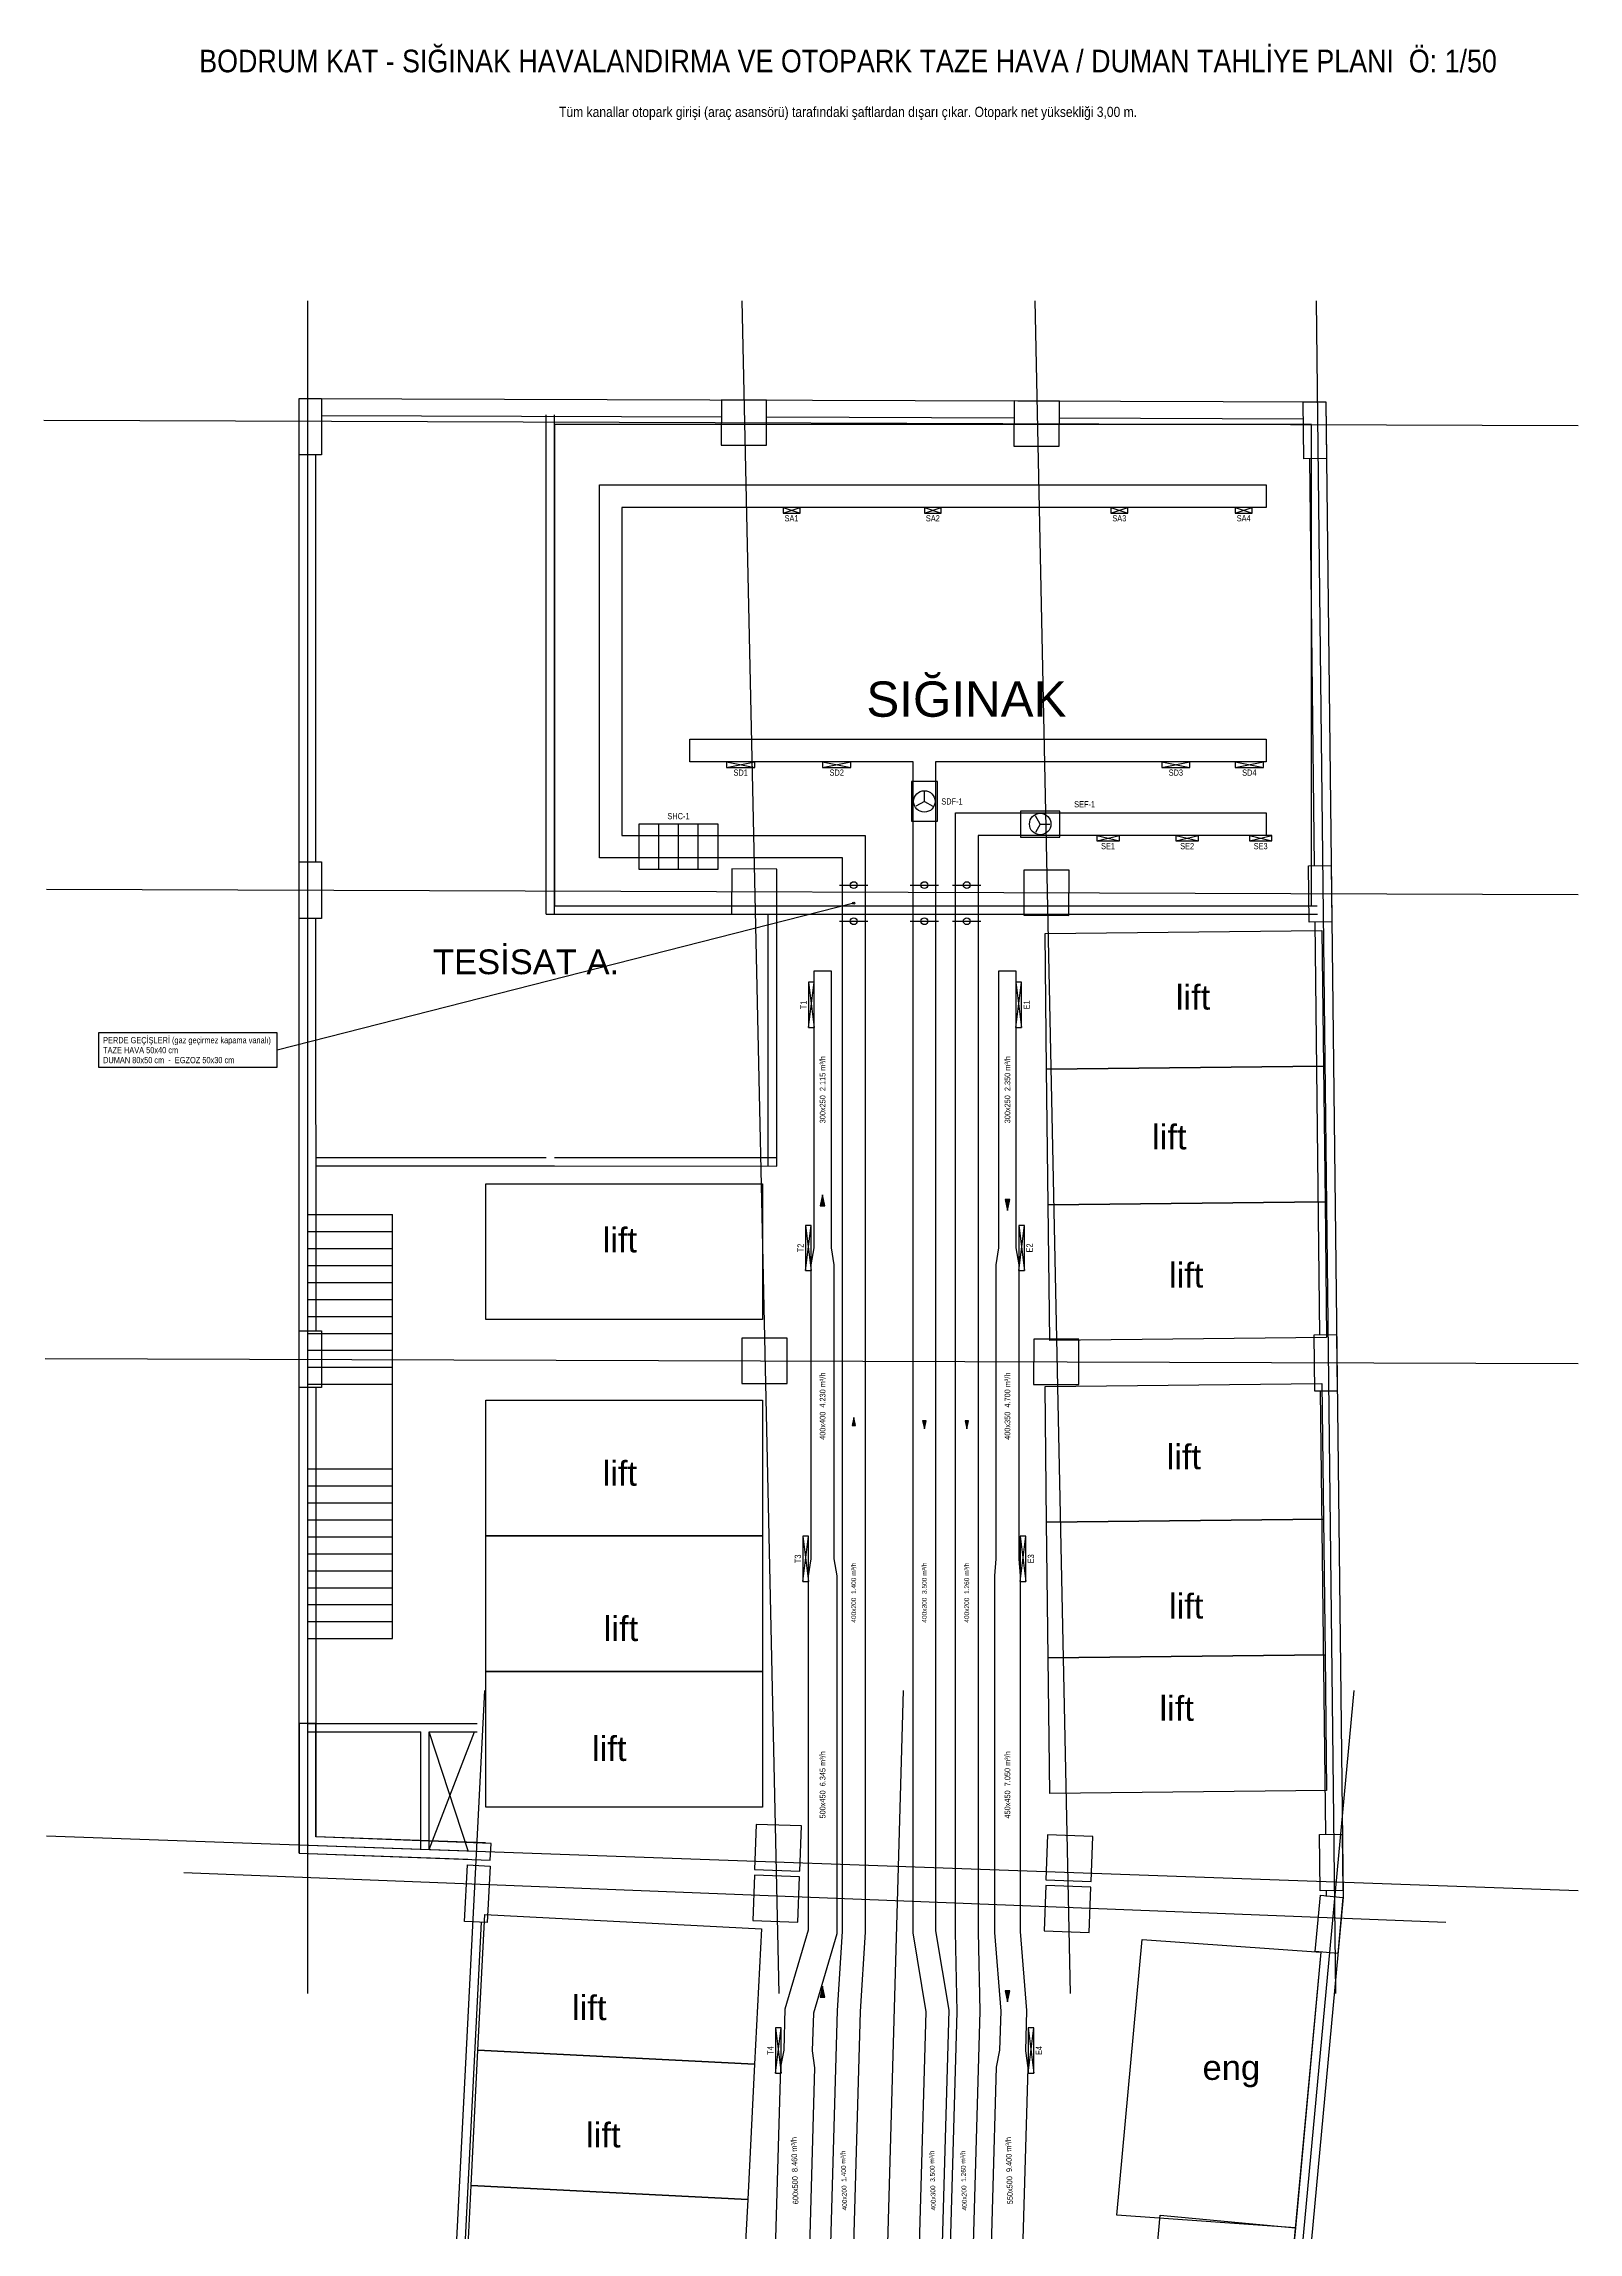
# Model space of a CAD drawing. Header units: centimetres. Extents: x 563280 to 568592, y 4516197 to 4524031.
# Drawn here: x 565877 to 568592, y 4520159 to 4524031 of the extents above; entities that cross this region are included whole.
import ezdxf
from ezdxf.enums import TextEntityAlignment as Align

# ---------------------------------------------------------------- set-up
doc = ezdxf.new("R2010")
doc.units = ezdxf.units.CM
for name, color, linetype in [('ARC_Duvar', 7, 'Continuous'), ('MTY-WC EZOST-KANALI-Flex', 8, 'Continuous'), ('ROTAS-HVAC-CIHAZ', 2, 'Continuous'), ('ROTAS-HVAC-MENFEZ', 3, 'Continuous'), ('ROTAS-HVAC-OK', 1, 'Continuous'), ('ROTAS-HVAC-OTP-EGZOZ', 1, 'Continuous'), ('ROTAS-HVAC-OTP-TAZE', 5, 'Continuous'), ('ROTAS-HVAC-SIG-DUMAN', 30, 'Continuous'), ('ROTAS-HVAC-SIG-EGZOZ', 6, 'Continuous'), ('ROTAS-HVAC-SIG-TAZE', 4, 'Continuous'), ('ROTAS-HVAC-YAZI', 7, 'Continuous')]:
    doc.layers.add(name, color=color, linetype=linetype)
doc.styles.add('ROTAS', font='arial.ttf')

msp = doc.modelspace()

# ---------------------------------------------------------------- hatches: boundary and pattern name
at = {"layer": 'ROTAS-HVAC-OK'}
for points in [[(567255, 4521994), (567250.8, 4521974.4), (567259.2, 4521974.4)], [(567582, 4521966), (567586.2, 4521985.6), (567577.8, 4521985.6)], [(567310, 4521600), (567307, 4521586), (567313, 4521586)], [(567435, 4521580), (567438, 4521594), (567432, 4521594)], [(567510, 4521580), (567513, 4521594), (567507, 4521594)], [(567255, 4520594), (567250.8, 4520574.4), (567259.2, 4520574.4)], [(567582, 4520566), (567586.2, 4520585.6), (567577.8, 4520585.6)]]:
    msp.add_hatch(color=256, dxfattribs=at).paths.add_polyline_path(points)

# ---------------------------------------------------------------- linework, layer by layer
for p, q in [((566328.6, 4523403), (568145.4, 4523396.9)), ((566328.7, 4520829.1), (566328.6, 4523403)), ((568145.4, 4523396.9), (568175.9, 4520751.2)), ((566368.6, 4523372.9), (567075.8, 4523370.5)), ((568119.7, 4523356.9), (566780.8, 4523356.9)), ((566780.8, 4523356.9), (566780.8, 4522505.5)), ((567155.8, 4523370.2), (567593.8, 4523368.7)), ((567673.8, 4523368.5), (568105.7, 4523367)), ((568119.7, 4522505.5), (568119.7, 4523356.9)), ((566358.6, 4522583), (566358.6, 4523303)), ((568116.6, 4523296.4), (568124.8, 4522576.4)), ((566780.8, 4522505.5), (568119.7, 4522505.5)), ((566358.7, 4521753.1), (566358.6, 4522483)), ((568126, 4522476.4), (568134.4, 4521746.5)), ((566343.9, 4521958.9), (566493.9, 4521958.9)), ((566493.9, 4521208.9), (566493.9, 4521958.9)), ((566343.9, 4521928.9), (566493.9, 4521928.9)), ((566343.9, 4521898.9), (566493.9, 4521898.9)), ((566343.9, 4521868.9), (566493.9, 4521868.9)), ((566343.9, 4521838.9), (566493.9, 4521838.9)), ((566343.9, 4521808.9), (566493.9, 4521808.9)), ((566343.9, 4521808.9), (566493.9, 4521808.9)), ((566343.9, 4521778.9), (566493.9, 4521778.9)), ((566343.9, 4521748.9), (566493.9, 4521748.9)), ((566343.9, 4521718.9), (566493.9, 4521718.9)), ((566343.9, 4521688.9), (566493.9, 4521688.9)), ((566343.9, 4521658.9), (566493.9, 4521658.9)), ((566358.7, 4520858.1), (566358.7, 4521653.1)), ((568135.5, 4521646.5), (568144.6, 4520862.6)), ((566343.9, 4521508.9), (566493.9, 4521508.9)), ((566343.9, 4521478.9), (566493.9, 4521478.9)), ((566343.9, 4521448.9), (566493.9, 4521448.9)), ((566343.9, 4521418.9), (566493.9, 4521418.9)), ((566343.9, 4521388.9), (566493.9, 4521388.9)), ((566343.9, 4521358.9), (566493.9, 4521358.9)), ((566343.9, 4521358.9), (566493.9, 4521358.9)), ((566343.9, 4521328.9), (566493.9, 4521328.9)), ((566343.9, 4521298.9), (566493.9, 4521298.9)), ((566343.9, 4521268.9), (566493.9, 4521268.9)), ((566343.9, 4521238.9), (566493.9, 4521238.9)), ((566343.9, 4521208.9), (566493.9, 4521208.9)), ((566558.9, 4520835.7), (566638.8, 4521043.9)), ((566628.1, 4520833.2), (566558.9, 4521043.9)), ((566658.7, 4520847.3), (566358.7, 4520858.1)), ((566658.6, 4520846.9), (566658.7, 4520847.3)), ((568145.7, 4520762.6), (568145.8, 4520752.4)), ((568175.9, 4520751.2), (567752.9, 4516196.9)), ((566615.1, 4519987.8), (566651.6, 4520707)), ((568136.7, 4520654.2), (568070.2, 4519937.8))]:
    msp.add_line(p, q)
at = {"layer": 'ARC_Duvar'}
for p, q in [((566343.7, 4523575.9), (566343.6, 4520581.2)), ((567112, 4523575.9), (567177.8, 4520581.2)), ((567630.2, 4523575.9), (567692.7, 4520581.2)), ((568128.4, 4523575.7), (568162.7, 4520581)), ((566328.6, 4523403), (566368.6, 4523403)), ((566328.6, 4523303), (566328.6, 4523403)), ((566368.6, 4523403), (566368.6, 4523303)), ((567075.9, 4523400.4), (567075.6, 4523320.4)), ((567155.9, 4523400.1), (567075.9, 4523400.4)), ((567155.6, 4523320.1), (567155.9, 4523400.1)), ((567593.9, 4523398.6), (567593.6, 4523318.6)), ((567673.9, 4523398.4), (567593.9, 4523398.6)), ((567673.6, 4523318.4), (567673.9, 4523398.4)), ((568105.4, 4523396.3), (568145.4, 4523396.8)), ((568106.6, 4523296.3), (568105.4, 4523396.3)), ((568145.4, 4523396.8), (568146.6, 4523296.8)), ((565877, 4523364.5), (568591.9, 4523355.2)), ((566765.8, 4522490.5), (566765.8, 4523373.8)), ((566780.8, 4522490.5), (566780.8, 4523373.7)), ((567075.6, 4523320.4), (567155.6, 4523320.1)), ((567593.6, 4523318.6), (567673.6, 4523318.4)), ((566368.6, 4523303), (566328.6, 4523303)), ((568146.6, 4523296.8), (568106.6, 4523296.3)), ((566328.6, 4522583), (566368.6, 4522583)), ((566328.6, 4522483), (566328.6, 4522583)), ((566368.6, 4522583), (566368.6, 4522483)), ((568114.8, 4522576.3), (568154.8, 4522576.7)), ((568115.9, 4522476.3), (568114.8, 4522576.3)), ((568154.8, 4522576.7), (568155.9, 4522476.7)), ((565881.9, 4522534.5), (568591.9, 4522525.2)), ((567094.1, 4522570.5), (567093.8, 4522490.5)), ((567174.1, 4522570.2), (567094.1, 4522570.5)), ((567173.8, 4522490.2), (567174.1, 4522570.2)), ((567611.2, 4522568.6), (567610.9, 4522488.6)), ((567691.2, 4522568.3), (567611.2, 4522568.6)), ((567690.9, 4522488.3), (567691.2, 4522568.3)), ((566780.8, 4522505.5), (568130.3, 4522505.5)), ((566368.6, 4522483), (566328.6, 4522483)), ((566765.8, 4522490.5), (568130.4, 4522490.5)), ((567093.8, 4522490.5), (567173.8, 4522490.2)), ((567158.8, 4522044.9), (567158.8, 4522490.2)), ((567173.8, 4522044.9), (567173.8, 4522490.2)), ((567610.9, 4522488.6), (567690.9, 4522488.3)), ((568155.9, 4522476.7), (568115.9, 4522476.3)), ((566358.9, 4522060.1), (566765.8, 4522060.1)), ((566358.9, 4522045.1), (566780.8, 4522045.1)), ((566780.8, 4522060.1), (567173.8, 4522059.9)), ((566780.8, 4522045.1), (567173.8, 4522044.9)), ((566328.6, 4521753.1), (566368.6, 4521753.1)), ((566328.6, 4521653.1), (566328.6, 4521753.1)), ((566368.6, 4521753.1), (566368.6, 4521653.1)), ((567112.3, 4521740.4), (567112, 4521660.4)), ((567192.3, 4521740.1), (567112.3, 4521740.4)), ((567192, 4521660.1), (567192.3, 4521740.1)), ((567628.6, 4521738.6), (567628.3, 4521658.6)), ((567708.6, 4521738.4), (567628.6, 4521738.6)), ((567708.3, 4521658.4), (567708.6, 4521738.4)), ((568124.5, 4521746.4), (568164.5, 4521746.8)), ((568125.6, 4521646.4), (568124.5, 4521746.4)), ((568164.5, 4521746.8), (568165.6, 4521646.8)), ((565879.3, 4521704.6), (568591.9, 4521695.4)), ((566368.6, 4521653.1), (566328.6, 4521653.1)), ((567112, 4521660.4), (567192, 4521660.1)), ((567628.3, 4521658.6), (567708.3, 4521658.4)), ((568165.6, 4521646.8), (568125.6, 4521646.4)), ((566446.5, 4516964.3), (566657.2, 4521117.1)), ((567397.6, 4521117.1), (567271.2, 4516704.2)), ((568194.7, 4521117.1), (567770, 4516546.9)), ((566358.6, 4521058.9), (566328.6, 4521058.9)), ((566328.6, 4521058.9), (566328.6, 4520829.1)), ((566343.9, 4521058.9), (566643.9, 4521058.9)), ((566343.9, 4521043.9), (566543.9, 4521043.9)), ((566358.6, 4520858), (566358.6, 4521058.9)), ((566543.9, 4520836.3), (566543.9, 4521043.9)), ((566558.9, 4520835.7), (566558.9, 4521043.9)), ((566558.9, 4521043.9), (566643.9, 4521043.9)), ((566654.3, 4521058.9), (566654.6, 4521058.9)), ((567137.4, 4520880.2), (567134.5, 4520800.2)), ((567217.4, 4520877.3), (567137.4, 4520880.2)), ((567214.5, 4520797.4), (567217.4, 4520877.3)), ((565881.9, 4520860.1), (568591.9, 4520762.9)), ((566329.5, 4520844), (566628.1, 4520833.2)), ((566668.5, 4520846.6), (566358.6, 4520858)), ((566667, 4520816.6), (566668.5, 4520846.6)), ((567653, 4520861.7), (567650.1, 4520781.8)), ((567732.9, 4520858.9), (567653, 4520861.7)), ((567730.1, 4520778.9), (567732.9, 4520858.9)), ((568134.4, 4520862.5), (568174.4, 4520863)), ((568135.6, 4520762.5), (568134.4, 4520862.5)), ((568174.4, 4520863), (568175.6, 4520763)), ((566124.8, 4520795), (568357.4, 4520707.3)), ((566328.6, 4520829.1), (566667, 4520816.6)), ((566328.9, 4520829), (566627.3, 4520818.3)), ((566621.5, 4520708.5), (566626.5, 4520808.4)), ((566626.5, 4520808.4), (566666.5, 4520806.4)), ((566666.5, 4520806.4), (566661.4, 4520706.5)), ((567134.5, 4520800.2), (567214.5, 4520797.4)), ((567134.2, 4520790.2), (567131.3, 4520710.3)), ((567214.1, 4520787.4), (567134.2, 4520790.2)), ((567211.3, 4520707.4), (567214.1, 4520787.4)), ((567649.8, 4520771.8), (567646.9, 4520691.8)), ((567729.7, 4520768.9), (567649.8, 4520771.8)), ((567650.1, 4520781.8), (567730.1, 4520778.9)), ((567726.9, 4520689), (567729.7, 4520768.9)), ((568126.6, 4520655.2), (568135.9, 4520754.7)), ((568175.6, 4520763), (568135.6, 4520762.5)), ((568135.9, 4520754.7), (568175.7, 4520751)), ((568175.7, 4520751), (568166.5, 4520651.5)), ((566661.4, 4520706.5), (566621.5, 4520708.5)), ((567131.3, 4520710.3), (567211.3, 4520707.4)), ((567646.9, 4520691.8), (567726.9, 4520689)), ((568166.5, 4520651.5), (568126.6, 4520655.2))]:
    msp.add_line(p, q, dxfattribs=at)
at = {"layer": 'MTY-WC EZOST-KANALI-Flex'}
for p, q in [((567648.6, 4522456.1), (568138.5, 4522461.8)), ((567651.3, 4522216.2), (567648.6, 4522456.1)), ((568138.5, 4522461.8), (568141.3, 4522221.8)), ((568141.3, 4522221.8), (567651.3, 4522216.2)), ((567651.3, 4522216.2), (568141.3, 4522221.8)), ((567654.1, 4521976.2), (567651.3, 4522216.2)), ((568141.3, 4522221.8), (568144, 4521981.8)), ((566658.9, 4521773.2), (566658.9, 4522013.2)), ((566658.9, 4522013.2), (567148.9, 4522013.2)), ((567148.9, 4522013.2), (567148.9, 4521773.2)), ((568144, 4521981.8), (567654.1, 4521976.2)), ((567654.1, 4521976.2), (568144, 4521981.8)), ((567656.8, 4521736.2), (567654.1, 4521976.2)), ((568144, 4521981.8), (568146.8, 4521741.8)), ((567148.9, 4521773.2), (566658.9, 4521773.2)), ((568146.8, 4521741.8), (567656.8, 4521736.2)), ((567648.6, 4521654.6), (568138.5, 4521660.2)), ((567651.3, 4521414.6), (567648.6, 4521654.6)), ((568138.5, 4521660.2), (568141.3, 4521420.3)), ((566658.9, 4521390.6), (566658.9, 4521630.6)), ((566658.9, 4521630.6), (567148.9, 4521630.6)), ((567148.9, 4521630.6), (567148.9, 4521390.6)), ((568141.3, 4521420.3), (567651.3, 4521414.6)), ((567651.3, 4521414.6), (568141.3, 4521420.3)), ((567654.1, 4521174.6), (567651.3, 4521414.6)), ((568141.3, 4521420.3), (568144, 4521180.3)), ((567148.9, 4521390.6), (566658.9, 4521390.6)), ((566658.9, 4521150.6), (566658.9, 4521390.6)), ((566658.9, 4521390.6), (567148.9, 4521390.6)), ((567148.9, 4521390.6), (567148.9, 4521150.6)), ((568144, 4521180.3), (567654.1, 4521174.6)), ((567654.1, 4521174.6), (568144, 4521180.3)), ((568144, 4521180.3), (568146.8, 4520940.3)), ((567148.9, 4521150.6), (566658.9, 4521150.6)), ((566658.9, 4520910.6), (566658.9, 4521150.6)), ((566658.9, 4521150.6), (567148.9, 4521150.6)), ((567148.9, 4521150.6), (567148.9, 4520910.6)), ((567656.8, 4520934.6), (567654.1, 4521174.6)), ((567148.9, 4520910.6), (566658.9, 4520910.6)), ((568146.8, 4520940.3), (567656.8, 4520934.6)), ((566645.1, 4520480.7), (566657.3, 4520720.4)), ((566657.3, 4520720.4), (567146.6, 4520695.6)), ((567146.6, 4520695.6), (567134.5, 4520455.9)), ((567775.3, 4520188.5), (567820.6, 4520676.4)), ((567820.6, 4520676.4), (568136.7, 4520654.2)), ((568136.7, 4520654.2), (568091.4, 4520166.3)), ((566633, 4520241), (566645.1, 4520480.7)), ((566645.1, 4520480.7), (567134.5, 4520455.9)), ((567134.5, 4520455.9), (566645.1, 4520480.7)), ((567134.5, 4520455.9), (567122.4, 4520216.2)), ((566620.9, 4520001.3), (566633, 4520241)), ((566633, 4520241), (567122.4, 4520216.2)), ((567122.4, 4520216.2), (566633, 4520241)), ((567122.4, 4520216.2), (567110.2, 4519976.5)), ((568091.4, 4520166.3), (567775.3, 4520188.5)), ((567807.1, 4519700.6), (567852.4, 4520188.5)), ((567852.4, 4520188.5), (568091.4, 4520166.3)), ((568091.4, 4520166.3), (568046.1, 4519678.4))]:
    msp.add_line(p, q, dxfattribs=at)
at = {"layer": 'ROTAS-HVAC-CIHAZ'}
for p, q in [((567435, 4522690), (567420.2, 4522681.5)), ((567435, 4522690), (567435, 4522707.1)), ((567435, 4522690), (567449.8, 4522681.5)), ((566965, 4522570), (566965, 4522650)), ((567000, 4522570), (567000, 4522650)), ((567035, 4522570), (567035, 4522650)), ((567640, 4522650), (567631.4, 4522664.8)), ((567640, 4522650), (567631.4, 4522635.2)), ((567640, 4522650), (567657.1, 4522650)), ((567285, 4522542), (567335, 4522542)), ((567410, 4522542), (567460, 4522542)), ((567485, 4522542), (567535, 4522542)), ((567285, 4522478), (567335, 4522478)), ((567410, 4522478), (567460, 4522478)), ((567485, 4522478), (567535, 4522478))]:
    msp.add_line(p, q, dxfattribs=at)
for points in [[(567412, 4522655), (567458, 4522655), (567458, 4522725), (567412, 4522725)], [(566930, 4522570), (567070, 4522570), (567070, 4522650), (566930, 4522650)], [(567605, 4522627), (567675, 4522627), (567675, 4522673), (567605, 4522673)]]:
    msp.add_lwpolyline(points, close=True, dxfattribs=at)
for centre, radius in [((567435, 4522690), 19), ((567640, 4522650), 19), ((567310, 4522542), 6), ((567435, 4522542), 6), ((567510, 4522542), 6), ((567310, 4522478), 6), ((567435, 4522478), 6), ((567510, 4522478), 6)]:
    msp.add_circle(centre, radius, dxfattribs=at)
at = {"layer": 'ROTAS-HVAC-MENFEZ'}
for p, q in [((567185, 4523200), (567215, 4523210)), ((567185, 4523210), (567215, 4523200)), ((567435, 4523200), (567465, 4523210)), ((567435, 4523210), (567465, 4523200)), ((567765, 4523200), (567795, 4523210)), ((567765, 4523210), (567795, 4523200)), ((567985, 4523200), (568015, 4523210)), ((567985, 4523210), (568015, 4523200)), ((567085, 4522750), (567135, 4522760)), ((567085, 4522760), (567135, 4522750)), ((567255, 4522750), (567305, 4522760)), ((567255, 4522760), (567305, 4522750)), ((567855, 4522750), (567905, 4522760)), ((567855, 4522760), (567905, 4522750)), ((567985, 4522750), (568035, 4522760)), ((567985, 4522760), (568035, 4522750)), ((567740, 4522620), (567780, 4522630)), ((567740, 4522630), (567780, 4522620)), ((567880, 4522620), (567920, 4522630)), ((567880, 4522630), (567920, 4522620)), ((568010, 4522620), (568050, 4522630)), ((568010, 4522630), (568050, 4522620)), ((567230, 4522290), (567240, 4522370)), ((567230, 4522370), (567240, 4522290)), ((567597, 4522290), (567607, 4522370)), ((567597, 4522370), (567607, 4522290)), ((567225, 4521860), (567235, 4521940)), ((567225, 4521940), (567235, 4521860)), ((567602, 4521860), (567612, 4521940)), ((567602, 4521940), (567612, 4521860)), ((567220, 4521310), (567230, 4521390)), ((567220, 4521390), (567230, 4521310)), ((567604.5, 4521310), (567614.5, 4521390)), ((567604.5, 4521390), (567614.5, 4521310)), ((567171.7, 4520440), (567181.7, 4520520)), ((567171.7, 4520520), (567181.7, 4520440)), ((567618.7, 4520440), (567628.7, 4520520)), ((567618.7, 4520520), (567628.7, 4520440))]:
    msp.add_line(p, q, dxfattribs=at)
for points in [[(567185, 4523200), (567215, 4523200), (567215, 4523210), (567185, 4523210)], [(567435, 4523200), (567465, 4523200), (567465, 4523210), (567435, 4523210)], [(567765, 4523200), (567795, 4523200), (567795, 4523210), (567765, 4523210)], [(567985, 4523200), (568015, 4523200), (568015, 4523210), (567985, 4523210)], [(567085, 4522750), (567135, 4522750), (567135, 4522760), (567085, 4522760)], [(567255, 4522750), (567305, 4522750), (567305, 4522760), (567255, 4522760)], [(567855, 4522750), (567905, 4522750), (567905, 4522760), (567855, 4522760)], [(567985, 4522750), (568035, 4522750), (568035, 4522760), (567985, 4522760)], [(567740, 4522620), (567780, 4522620), (567780, 4522630), (567740, 4522630)], [(567880, 4522620), (567920, 4522620), (567920, 4522630), (567880, 4522630)], [(568010, 4522620), (568050, 4522620), (568050, 4522630), (568010, 4522630)], [(567230, 4522290), (567240, 4522290), (567240, 4522370), (567230, 4522370)], [(567597, 4522290), (567607, 4522290), (567607, 4522370), (567597, 4522370)], [(567225, 4521860), (567235, 4521860), (567235, 4521940), (567225, 4521940)], [(567602, 4521860), (567612, 4521860), (567612, 4521940), (567602, 4521940)], [(567220, 4521310), (567230, 4521310), (567230, 4521390), (567220, 4521390)], [(567604.5, 4521310), (567614.5, 4521310), (567614.5, 4521390), (567604.5, 4521390)], [(567171.7, 4520440), (567181.7, 4520440), (567181.7, 4520520), (567171.7, 4520520)], [(567618.7, 4520440), (567628.7, 4520440), (567628.7, 4520520), (567618.7, 4520520)]]:
    msp.add_lwpolyline(points, close=True, dxfattribs=at)
at = {"layer": 'ROTAS-HVAC-OK'}
for points in [[(567255, 4521994), (567250.8, 4521974.4), (567259.2, 4521974.4)], [(567582, 4521966), (567586.2, 4521985.6), (567577.8, 4521985.6)], [(567310, 4521600), (567307, 4521586), (567313, 4521586)], [(567435, 4521580), (567438, 4521594), (567432, 4521594)], [(567510, 4521580), (567513, 4521594), (567507, 4521594)], [(567255, 4520594), (567250.8, 4520574.4), (567259.2, 4520574.4)], [(567582, 4520566), (567586.2, 4520585.6), (567577.8, 4520585.6)]]:
    msp.add_lwpolyline(points, close=True, dxfattribs=at)
at = {"layer": 'ROTAS-HVAC-OTP-EGZOZ'}
msp.add_lwpolyline([(567549.6, 4519985.8), (567562.9, 4520450.8), (567568.7, 4520480.6), (567570.7, 4520549.4), (567559.5, 4520689.1), (567559.5, 4521320), (567562, 4521350), (567562, 4521870), (567567, 4521900), (567567, 4522390), (567597, 4522390), (567597, 4521900), (567602, 4521870), (567602, 4521350), (567604.5, 4521320), (567604.5, 4520690.9), (567615.7, 4520550.6), (567613.7, 4520479.4), (567617.8, 4520449.2), (567604.6, 4519984.2)], dxfattribs=at)
at = {"layer": 'ROTAS-HVAC-OTP-TAZE'}
msp.add_lwpolyline([(567167.6, 4519985.9), (567180.9, 4520450.9), (567186.7, 4520480.7), (567188.8, 4520554), (567230, 4520693.6), (567230, 4521320), (567235, 4521350), (567235, 4521870), (567240, 4521900), (567240, 4522390), (567270, 4522390), (567270, 4521900), (567275, 4521870), (567275, 4521350), (567280, 4521320), (567280, 4520686.4), (567238.6, 4520546), (567236.7, 4520479.3), (567240.8, 4520449.2), (567227.6, 4519984.1)], dxfattribs=at)
at = {"layer": 'ROTAS-HVAC-SIG-DUMAN'}
msp.add_lwpolyline([(567338.1, 4517045.6), (567438.2, 4520548.6), (567415, 4520688.4), (567415, 4522760), (567020, 4522760), (567020, 4522800), (568040, 4522800), (568040, 4522760), (567455, 4522760), (567455, 4520691.6), (567478.3, 4520551.4), (567378.1, 4517044.4)], close=True, dxfattribs=at)
at = {"layer": 'ROTAS-HVAC-SIG-EGZOZ'}
msp.add_lwpolyline([(567493.2, 4520548.6), (567490, 4520689.8), (567490, 4522670), (568040, 4522670), (568040, 4522630), (567530, 4522630), (567530, 4520690.2), (567533.2, 4520549.9), (567433.1, 4517044.4), (567393.1, 4517045.6)], close=True, dxfattribs=at)
at = {"layer": 'ROTAS-HVAC-SIG-TAZE'}
msp.add_lwpolyline([(566745, 4517280), (566745, 4517350), (567189.8, 4517350), (567281.2, 4520550.9), (567290, 4520690.6), (567290, 4522590), (566860, 4522590), (566860, 4523250), (568040, 4523250), (568040, 4523210), (566900, 4523210), (566900, 4522630), (567330, 4522630), (567330, 4520689.4), (567321.2, 4520549.1), (567229.3, 4517329.7), (567229.3, 4517310), (566785, 4517310), (566785, 4517280)], close=True, dxfattribs=at)
at = {"layer": 'ROTAS-HVAC-YAZI'}
msp.add_line((567310, 4522510), (566290, 4522250), dxfattribs=at)
msp.add_lwpolyline([(565973.9, 4522219.6), (566290, 4522219.6), (566290, 4522280.4), (565973.9, 4522280.4)], close=True, dxfattribs=at)
msp.add_circle((567310, 4522510), 2, dxfattribs=at)

# ---------------------------------------------------------------- texts
at = {"attachment_point": 1, "style": 'ROTAS'}
for s, insert, char_height in [('SIĞINAK', (567332.4, 4522902.3), 62.5), ('TESİSAT A.', (566565.6, 4522428.1), 43.75), ('lift', (567879.9, 4522365.4), 43.75), ('lift', (567837.8, 4522118.2), 43.75), ('lift', (566865.6, 4521935.9), 43.75), ('lift', (567867.6, 4521873.7), 43.75), ('lift', (567863.5, 4521552.3), 43.75), ('lift', (566865.6, 4521523), 43.75), ('lift', (567867.6, 4521288.1), 43.75), ('lift', (566867.7, 4521248.3), 43.75), ('lift', (567851, 4521107.1), 43.75), ('lift', (566846.8, 4521036.1), 43.75), ('lift', (566811.4, 4520577.5), 43.75), ('eng', (567927.2, 4520471.8), 43.75), ('lift', (566836.4, 4520352.3), 43.75)]:
    msp.add_mtext(s, dxfattribs=dict(at, insert=insert, char_height=char_height))
at = {"layer": 'ROTAS-HVAC-YAZI', "style": 'ROTAS', "width": 0.85}
for s, height, p in [('BODRUM KAT - SIĞINAK HAVALANDIRMA VE OTOPARK TAZE HAVA / DUMAN TAHLİYE PLANI  Ö: 1/50', 40, (567300, 4524000)), ('Tüm kanallar otopark girişi (araç asansörü) tarafındaki şaftlardan dışarı çıkar. Otopark net yüksekliği 3,00 m.', 18, (567300, 4523910)), ('SA1', 11, (567200, 4523191)), ('SA2', 11, (567450, 4523191)), ('SA3', 11, (567780, 4523191)), ('SA4', 11, (568000, 4523191)), ('SD1', 11, (567110, 4522741)), ('SD2', 11, (567280, 4522741)), ('SD3', 11, (567880, 4522741)), ('SD4', 11, (568010, 4522741)), ('SHC-1', 11, (567000, 4522664)), ('SE1', 11, (567760, 4522611)), ('SE2', 11, (567900, 4522611)), ('SE3', 11, (568030, 4522611))]:
    msp.add_text(s, height=height, dxfattribs=at).set_placement(p, align=Align.MIDDLE_CENTER)
for s, p in [('SDF-1', (567465, 4522690)), ('SEF-1', (567700, 4522685)), ('PERDE GEÇİŞLERİ (gaz geçirmez kapama vanalı)', (565981.9, 4522267.6)), ('TAZE HAVA 50x40 cm', (565981.9, 4522250)), ('DUMAN 80x50 cm  -  EGZOZ 50x30 cm', (565981.9, 4522232.4))]:
    msp.add_text(s, height=11, dxfattribs=at).set_placement(p, align=Align.MIDDLE_LEFT)
for s, height, rotation, p in [('T1', 11, 90, (567221, 4522330)), ('E1', 11, 90, (567616, 4522330)), ('300x250  2.115 m³/h', 10, 90, (567255, 4522180)), ('300x250  2.350 m³/h', 10, 90, (567582, 4522180)), ('T2', 11, 90, (567216, 4521900)), ('E2', 11, 90, (567621, 4521900)), ('400x400  4.230 m³/h', 10, 90, (567255, 4521620)), ('400x350  4.700 m³/h', 10, 90, (567582, 4521620)), ('T3', 11, 90, (567211, 4521350)), ('400x200  1.400 m³/h', 8.5, 90, (567310, 4521290)), ('400x300  3.500 m³/h', 8.5, 90, (567435, 4521290)), ('400x200  1.260 m³/h', 8.5, 90, (567510, 4521290)), ('E3', 11, 90, (567623.5, 4521350)), ('500x450  6.345 m³/h', 10, 90, (567255, 4520950)), ('450x450  7.050 m³/h', 10, 90, (567582, 4520950)), ('T4', 11, 90, (567162.7, 4520480)), ('E4', 11, 90, (567637.7, 4520480)), ('600x500  8.460 m³/h', 10, 91.6354, (567205.6, 4520267.5)), ('400x200  1.400 m³/h', 8.5, 91.6354, (567292.6, 4520250)), ('400x300  3.500 m³/h', 8.5, 91.6354, (567449.6, 4520250)), ('400x200  1.260 m³/h', 8.5, 91.6354, (567504.6, 4520250)), ('550x500  9.400 m³/h', 10, 91.6354, (567585.1, 4520267.5))]:
    msp.add_text(s, height=height, rotation=rotation, dxfattribs=at).set_placement(p, align=Align.MIDDLE_CENTER)

doc.saveas('drawing.dxf')
